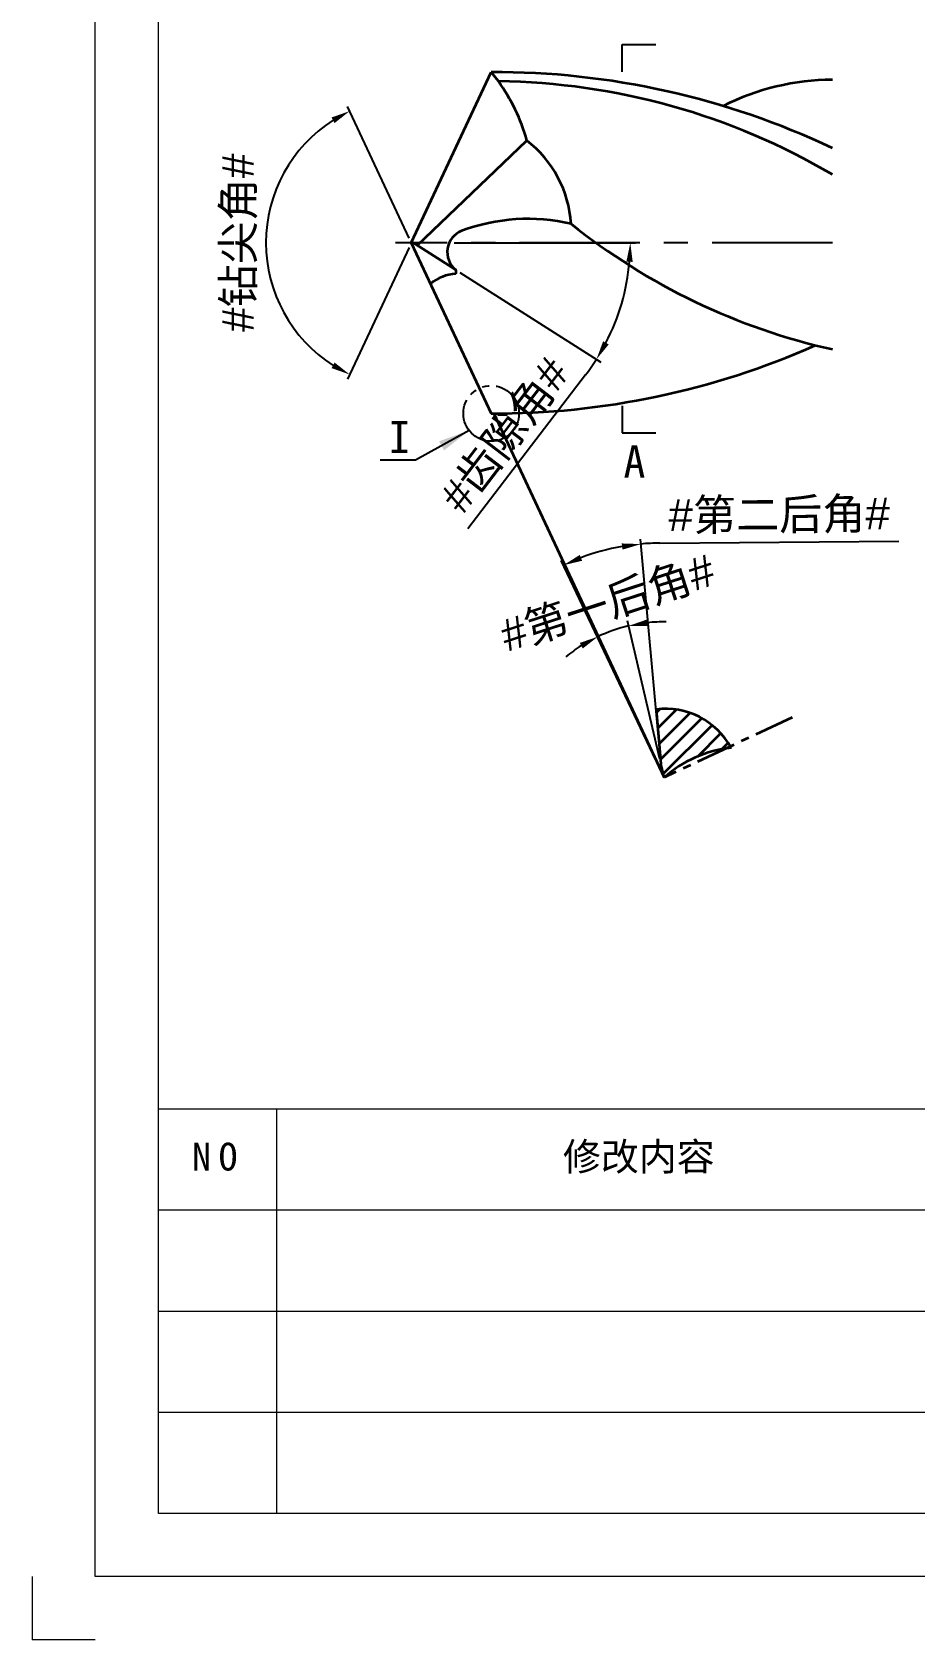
# Model space of a CAD drawing. Header units: inches. Extents: x 0 to 297, y 0 to 210.
# Drawn here: x 0 to 69.8, y 0 to 127.2 of the extents above; entities that cross this region are included whole.
import ezdxf
from ezdxf.enums import TextEntityAlignment as Align

# ---------------------------------------------------------------- set-up
doc = ezdxf.new("R2010")
doc.units = ezdxf.units.IN
doc.header["$MEASUREMENT"] = 0
doc.linetypes.add('CENTER', pattern=[50.8, 31.75, -6.35, 6.35, -6.35])
doc.linetypes.add('JIS_09_08', pattern=[10.75, 8, -0.55, 0.55, -0.55, 0.55, -0.55])
for name, color, linetype in [('中心线', 2, 'JIS_09_08'), ('图框', 7, 'Continuous'), ('标注', 3, 'Continuous'), ('注释', 3, 'Continuous')]:
    doc.layers.add(name, color=color, linetype=linetype)
doc.layers.add('轮廓', color=4, linetype='Continuous', lineweight=35)
doc.styles.get("Standard").update_dxf_attribs({"font": 'arial.ttf'})
doc.styles.add('样式 1', font='simsunb.ttf')
doc.dimstyles.new('ISO-25', dxfattribs={"dimtxt": 2.5, "dimasz": 2.5, "dimexe": 1.25, "dimexo": 0.625, "dimtad": 1, "dimtxsty": 'Standard', "dimcen": 2.5, "dimadec": 0, "dimazin": 0, "dimtfac": 1, "dimtmove": 0, "dimatfit": 3, "dimfxl": 1, "dimarcsym": 0})
doc.dimstyles.new('ISO-25-A', dxfattribs={"dimtxt": 2.5, "dimasz": 1.5, "dimexe": 0.4, "dimexo": 0.4, "dimgap": 0.4, "dimtad": 1, "dimdec": 3, "dimtxsty": 'Standard', "dimcen": 2.5, "dimclrd": 256, "dimclre": 256, "dimclrt": 256, "dimadec": 0, "dimazin": 0, "dimtfac": 1, "dimtdec": 3, "dimtmove": 0, "dimatfit": 3, "dimfxl": 1, "dimarcsym": 0})

# ---------------------------------------------------------------- blocks, each defined once
blk = doc.blocks.new('TYFrame_XT')
at = {"layer": '图框', "lineweight": 9}
for p, q in [((5, 5), (5, 205)), ((10, 10), (10, 200)), ((10, 26), (128.53, 26)), ((10, 18), (104.52, 18)), ((128.53, 10), (10, 10)), ((0, 5), (0, 0)), ((292, 5), (5, 5)), ((5, 0), (0, 0))]:
    blk.add_line(p, q, dxfattribs=at)
at = {"layer": '图框', "color": 0, "lineweight": 9}
for p, q in [((10, 42), (128.53, 42)), ((19.33, 42), (19.33, 10)), ((10, 34), (104.52, 34))]:
    blk.add_line(p, q, dxfattribs=at)
at = {"layer": '图框', "lineweight": 9, "char_height": 2.2, "width": 25.2709, "attachment_point": 1}
for s, insert in [('{\\fSimSun|b0|i0|c134|p2;修改内容}', (42, 39.32)), ('{\\fNSimSun|b0|i0|c134|p49;N\\H0.4x; \\H2.5x;O}', (12.66, 39.32))]:
    blk.add_mtext(s, dxfattribs=dict(at, insert=insert))
at = {"layer": '图框', "style": '样式 1'}
for tag, p in [('设计', (186.18, 37.5)), ('冷却', (222.23, 37.52)), ('涂层', (224.34, 31.44)), ('刀具名称', (254.7, 31.77)), ('审核', (186.14, 29.88)), ('厚度', (224.33, 27.78)), ('刀具材料', (222.45, 21.55)), ('规格型号', (265.45, 21.22)), ('日期', (186.42, 13.79)), ('被加工材料', (222.74, 13.91)), ('客户名称', (265.45, 13.31))]:
    blk.add_attdef(tag, text='', height=1.73, dxfattribs=at).set_placement(p, align=Align.MIDDLE_CENTER)
blk = doc.blocks.new('*D45')
at = {"layer": 'Defpoints', "color": 0, "transparency": 16777216}
for p in [(45.56, 79.69), (49.53, 69.21), (49.75, 69.28), (50, 68.21), (50, 68.21)]:
    blk.add_point(p, dxfattribs=at)
at = {"layer": '标注', "lineweight": -2, "transparency": 16777216}
for p, q in [((49.66, 69.67), (47.11, 80.59)), ((49.36, 69.57), (44.6, 79.72))]:
    blk.add_line(p, q, dxfattribs=at)
for start, end in [(103.1509, 115.1735), (89.1804, 96.1657), (122.1588, 129.1441)]:
    blk.add_arc((50, 68.21), 12.31, start, end, dxfattribs=at)
at = {"layer": '标注', "transparency": 16777216}
for points in [[(48.72, 80.2), (48.64, 80.7), (47.2, 80.2)], [(43.33, 78.85), (43.57, 78.41), (44.77, 79.35)]]:
    blk.add_solid(points, dxfattribs=at)
at = {"layer": '标注', "transparency": 16777216, "insert": (45.57, 81.88), "char_height": 2.5, "attachment_point": 5, "rotation": 17.9787}
blk.add_mtext('#第一后角#', dxfattribs=at)
blk = doc.blocks.new('*D46')
at = {"layer": 'Defpoints', "color": 0, "transparency": 16777216}
for p in [(44.02, 85.79), (49.53, 69.21), (49.75, 69.28), (49.81, 68.62), (49.81, 68.62)]:
    blk.add_point(p, dxfattribs=at)
at = {"layer": '标注', "lineweight": -2, "transparency": 16777216}
for p, q in [((49.72, 69.68), (48.14, 87.07)), ((49.67, 86.75), (68.58, 86.9)), ((49.36, 69.57), (41.87, 85.36))]:
    blk.add_line(p, q, dxfattribs=at)
for start, end in [(99.9374, 110.6449), (90.4514, 95.1944)]:
    blk.add_arc((49.81, 68.62), 18.13, start, end, dxfattribs=at)
at = {"layer": '标注', "transparency": 16777216}
for points in [[(46.65, 86.72), (46.72, 86.23), (48.17, 86.67)], [(43.52, 85.35), (43.33, 85.81), (42.04, 85)]]:
    blk.add_solid(points, dxfattribs=at)
at = {"layer": '标注', "transparency": 16777216, "insert": (59.11, 88.88), "char_height": 2.5, "attachment_point": 5, "rotation": 0.4514}
blk.add_mtext('#第二后角#', dxfattribs=at)
blk = doc.blocks.new('*D47')
at = {"layer": 'Defpoints', "color": 0, "transparency": 16777216}
for p in [(34.68, 120.5), (19.31, 114.74), (30, 110.5), (30, 110.5), (34.68, 100.5)]:
    blk.add_point(p, dxfattribs=at)
at = {"layer": '标注', "lineweight": -2, "transparency": 16777216}
for p, q in [((29.83, 110.86), (24.96, 121.28)), ((29.83, 110.14), (24.96, 99.72))]:
    blk.add_line(p, q, dxfattribs=at)
blk.add_arc((30, 110.5), 11.5, 122.5583, 237.4417, dxfattribs=at)
at = {"layer": '标注', "transparency": 16777216}
for points in [[(23.69, 120.41), (23.93, 119.97), (25.13, 120.92)], [(23.93, 101.03), (23.69, 100.59), (25.13, 100.08)]]:
    blk.add_solid(points, dxfattribs=at)
at = {"layer": '标注', "transparency": 16777216, "insert": (16.44, 110.5), "char_height": 2.5, "attachment_point": 5, "rotation": 90}
blk.add_mtext('#钻尖角#', dxfattribs=at)
blk = doc.blocks.new('*D48')
at = {"layer": 'Defpoints', "color": 0, "transparency": 16777216}
for p in [(30.14, 110.5), (30.14, 110.5), (33, 110.5), (33.51, 108.36), (47.03, 107.28)]:
    blk.add_point(p, dxfattribs=at)
at = {"layer": '标注', "lineweight": -2, "transparency": 16777216}
for p, q in [((33.4, 110.5), (47.73, 110.5)), ((33.85, 108.15), (44.99, 101.07)), ((43.79, 100.05), (34.48, 87.88))]:
    blk.add_line(p, q, dxfattribs=at)
for start, end in [(332.5848, 354.999), (322.5829, 327.5838)]:
    blk.add_arc((30.14, 110.5), 17.19, start, end, dxfattribs=at)
at = {"layer": '标注', "transparency": 16777216}
for points in [[(47.02, 109.01), (47.52, 108.99), (47.33, 110.5)], [(45.62, 102.46), (45.18, 102.71), (44.65, 101.28)]]:
    blk.add_solid(points, dxfattribs=at)
at = {"layer": '标注', "transparency": 16777216, "insert": (37.5, 95.22), "char_height": 2.5, "attachment_point": 5, "rotation": 52.5829}
blk.add_mtext('#齿隙角#', dxfattribs=at)

msp = doc.modelspace()

# ---------------------------------------------------------------- hatches: boundary and pattern name
at = {"layer": '轮廓'}
h = msp.add_hatch(dxfattribs=at)
h.set_pattern_fill('ANSI31', color=256, scale=0.3)
h.set_pattern_definition([(45, (12.1711, -55.47865), (-0.673519, 0.673519), [])])
h.paths.add_polyline_path([(49.7561, 69.2807), (50.0048, 68.2113), (50.4569, 68.1724, -0.20376973), (55.3, 70.5634, 0.30889073), (49.3716, 73.5978)])

# ---------------------------------------------------------------- linework, layer by layer
at = {"layer": '中心线', "linetype": 'CENTER', "ltscale": 0.3}
msp.add_line((63.3213, 110.5), (28.7441, 110.5), dxfattribs=at)
at = {"layer": '注释'}
for p, q in [((46.69, 124.0273), (46.69, 126.1731)), ((46.69, 126.1731), (49.3371, 126.1731)), ((46.69, 97.6045), (46.69, 95.4587)), ((46.69, 95.4587), (49.3371, 95.4587))]:
    msp.add_line(p, q, dxfattribs=at)
at = {"layer": '注释', "linetype": 'JIS_09_08'}
msp.add_circle((36.3213, 97), 2.1989, dxfattribs=at)
at = {"layer": '轮廓'}
for p, q in [((30.0003, 110.5), (36.3213, 124)), ((36.8906, 123.2712), (36.3213, 124)), ((30.4783, 110.2874), (39.1412, 118.5889)), ((30.0003, 110.5), (36.3213, 97)), ((30.0329, 110.5697), (33.5134, 108.3639)), ((36.5255, 96.9997), (50.0048, 68.2113))]:
    msp.add_line(p, q, dxfattribs=at)
at = {"layer": '轮廓', "linetype": 'Continuous'}
for p in [(49.3716, 73.5978), (50.0048, 68.2113)]:
    msp.add_line(p, (49.7561, 69.2807), dxfattribs=at)
at = {"layer": '轮廓', "linetype": 'CENTER', "ltscale": 0.1}
msp.add_line((60.1356, 72.9547), (50.0048, 68.2113), dxfattribs=at)
at = {"layer": '轮廓'}
for centre, radius, start, end in [((36.5255, 61.2993), 62.7011, 64.7, 90.186605), ((63.4642, 103.7705), 19.63, 90.417273, 116.626816), ((25.3462, 114.8402), 14.2953, 15.202958, 36.141107), ((36.2511, 69.9231), 53.3519, 59.509883, 89.313196), ((33.6588, 111.4515), 9, 3.494055, 52.471308), ((39.2406, 97.3823), 15.0082, 76.900765, 110.493891), ((74.4863, 151.8389), 51.0019, 231.363693, 257.354713), ((34.6434, 109.765), 1.8, 111.417419, 231.112792), ((33.2307, 108.1944), 0.3296, 333.898368, 30.93536), ((33.6899, 104.7022), 3.3513, 92.792709, 130.366184), ((36.5255, 159.7007), 62.7011, 269.813395, 293.944676)]:
    msp.add_arc(centre, radius, start, end, dxfattribs=at)
at = {"layer": '轮廓', "linetype": 'Continuous'}
for centre, radius, start, end in [((50.1134, 67.7385), 5.906, 28.575041, 97.21585), ((56.4176, 60.911), 9.7169, 96.604034, 131.297238)]:
    msp.add_arc(centre, radius, start, end, dxfattribs=at)

# ---------------------------------------------------------------- block references
at = {"color": 0}
msp.add_blockref('TYFrame_XT', (0, 0), dxfattribs=at)

# ---------------------------------------------------------------- texts
at = {"layer": '注释', "char_height": 2.53935, "width": 21.860635, "attachment_point": 1}
for s, insert in [('{\\f宋体|b0|i0|c134|p2;I}', (28.1986, 96.4128)), ('{\\f宋体|b0|i0|c134|p2;A}', (46.7923, 94.4673))]:
    msp.add_mtext(s, dxfattribs=dict(at, insert=insert))

# ---------------------------------------------------------------- dimensions: what is measured, and where the dimension line sits
at = {"layer": '标注'}
for base, line1, line2, text, picture, middle in [((19.3105, 114.7409), ((30, 110.5), (34.68, 120.5)), ((30, 110.5), (34.68, 100.5)), '#钻尖角#', '*D47', (16.445, 110.5)), ((47.026, 107.2772), ((30.14, 110.5), (33, 110.5)), ((30.14, 110.5), (33.51, 108.36)), '#齿隙角#', '*D48', (37.5037, 95.2152)), ((44.0165, 85.7942), ((49.8148, 68.6213), (49.7548, 69.2813)), ((49.8148, 68.6213), (49.5348, 69.2113)), '#第二后角#', '*D46', (59.1086, 88.8755))]:
    dim = msp.add_angular_dim_2l(base=base, line1=line1, line2=line2, text=text, dimstyle='ISO-25-A', dxfattribs=at)
    dim.commit()
    dim.dimension.update_dxf_attribs({"geometry": picture, "text_midpoint": middle})
dim = msp.add_angular_dim_2l(base=(45.5596, 79.6919), line1=((50.0048, 68.2113), (49.7548, 69.2813)), line2=((50.0048, 68.2113), (49.5348, 69.2113)), text='#第一后角#', dimstyle='ISO-25-A', dxfattribs=at)
dim.commit()
dim.dimension.update_dxf_attribs({"geometry": '*D45', "text_midpoint": (46.2048, 79.9213), "dimtype": 162})

# ---------------------------------------------------------------- leaders
at = {"layer": '注释'}
msp.add_leader([(34.5821, 95.6545), (30.329, 93.2962), (27.5357, 93.2962)], dimstyle='ISO-25', override={"dimgap": 0.4, "dimtad": 0, "dimclrd": 256}, dxfattribs=at)

doc.saveas('drawing.dxf')
